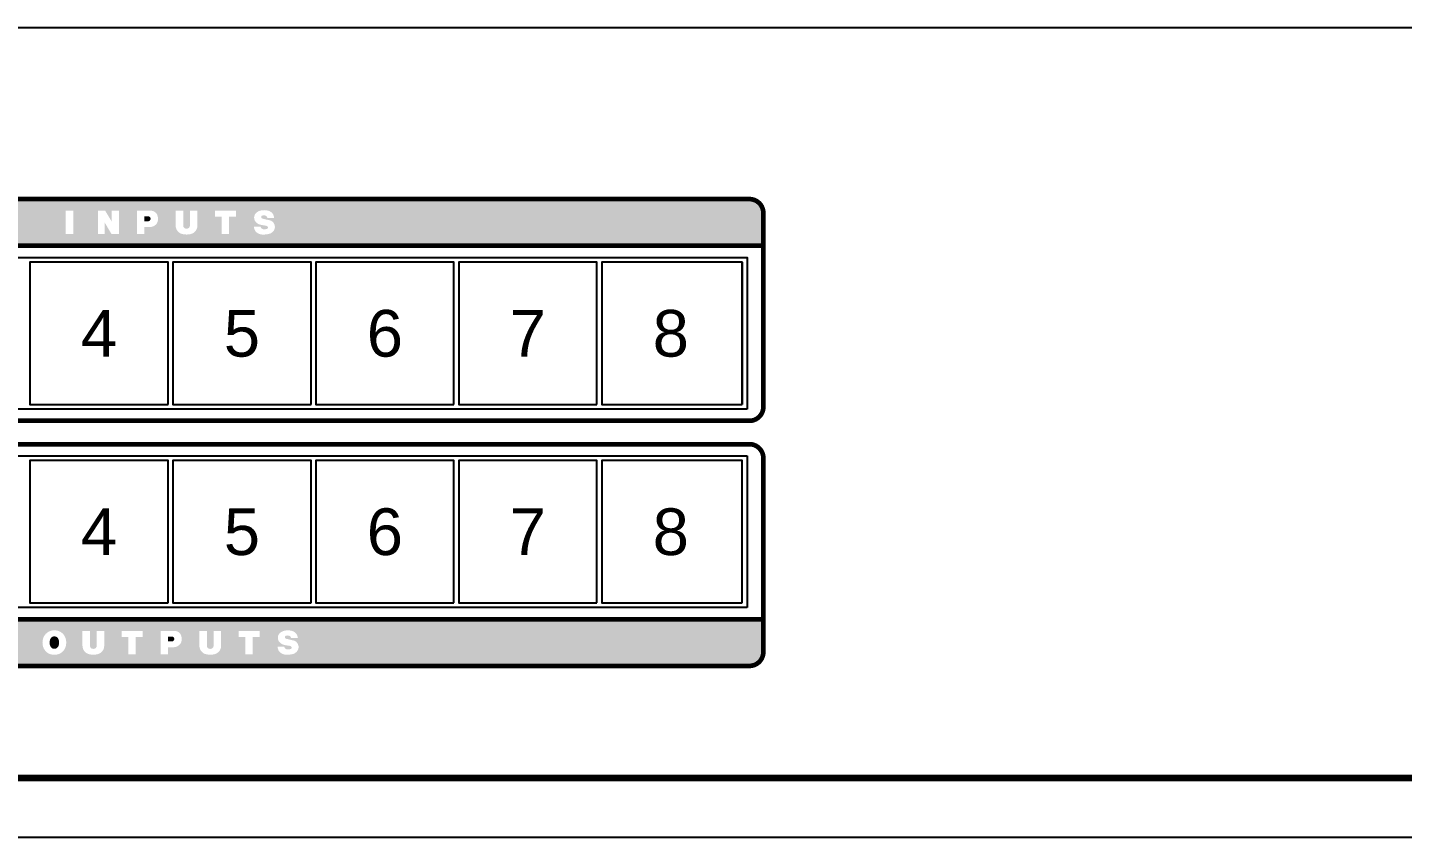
# Model space of a CAD drawing. Header units: inches. Extents: x 0.5 to 19.5, y 0.5 to 8.
# Drawn here: x 4.11 to 10, y 4.53 to 8 of the extents above; entities that cross this region are included whole.
import ezdxf
from ezdxf.enums import TextEntityAlignment as Align

# ---------------------------------------------------------------- set-up
doc = ezdxf.new("R2010")
doc.units = ezdxf.units.IN
doc.header["$MEASUREMENT"] = 0
doc.styles.add('CAD_SALES', font='ARIAL.TTF')

msp = doc.modelspace()

# ---------------------------------------------------------------- hatches: boundary and pattern name
h = msp.add_hatch(color=256)
edge = h.paths.add_edge_path()
edge.add_line((2.17972440944936, 7.205000001341351), (2.17972440944936, 7.065000000000247))
edge.add_line((2.17972440944936, 7.065000000000247), (7.261275590551688, 7.065000000000247))
edge.add_line((7.261275590551691, 7.065000000000247), (7.261275590551691, 7.205000001341351))
edge.add_arc((7.201275591892795, 7.205000001341351), 0.05999999865889549, 0, 90)
edge.add_line((7.201275591892795, 7.265000000000247), (2.239724408108258, 7.265000000000247))
edge.add_arc((2.239724408108255, 7.205000001341351), 0.05999999865889549, 90, 180)
h.paths.add_polyline_path([(4.272015392400753, 7.115000000000244), (4.272015392400753, 7.215000000000246), (4.304015392400753, 7.215000000000246), (4.304015392400753, 7.115000000000244)], flags=16)
h.paths.add_polyline_path([(4.468015392400751, 7.115000000000244), (4.439015392400751, 7.164000000000244), (4.439015392400751, 7.115000000000244), (4.410015392400751, 7.115000000000244), (4.410015392400751, 7.215000000000246), (4.44101539240075, 7.215000000000246), (4.469015392400753, 7.168000000000249), (4.469015392400753, 7.215000000000246), (4.500015392400751, 7.215000000000246), (4.500015392400751, 7.115000000000244)], flags=16)
edge = h.paths.add_edge_path(flags=16)
edge.add_arc((4.631280296787704, 7.18332302212248), 0.03836228071123661, 272.5923271466817, 310.14891739200635, ccw=False)
edge.add_line((4.63301539240075, 7.145000000000246), (4.60801539240075, 7.145000000000246))
edge.add_line((4.608015392400752, 7.145000000000246), (4.608015392400752, 7.115000000000244))
edge.add_line((4.608015392400752, 7.115000000000244), (4.577015392400752, 7.115000000000244))
edge.add_line((4.577015392400753, 7.115000000000244), (4.577015392400753, 7.215000000000246))
edge.add_line((4.577015392400753, 7.215000000000246), (4.636015392400753, 7.215000000000246))
edge.add_arc((4.636770969828575, 7.182533464567176), 0.03247532633055767, 69.74218023901932, 91.33317534494051, ccw=False)
edge.add_arc((4.636573094172405, 7.185274483267961), 0.0299938404813151, 11.004713578434917, 67.57410014656568, ccw=False)
edge.add_arc((4.618969132558231, 7.180500000000245), 0.04820374015748231, -12.581341546710007, 12.581341546710007, ccw=False)
edge.add_arc((4.638617396695672, 7.175998747315924), 0.02804701656171419, 308.33916876958784, 347.6500648142403, ccw=False)
edge = h.paths.add_edge_path(flags=16)
edge.add_arc((4.789515392400752, 7.193410433071112), 0.08033956692913388, 257.4186584532899, 282.58134154671006, ccw=False)
edge.add_arc((4.7797264160228, 7.150892213473562), 0.03671118185667481, 179.8317754529276, 257.8749732277803, ccw=False)
edge.add_line((4.743015392400753, 7.151000000000246), (4.743015392400753, 7.215000000000246))
edge.add_line((4.743015392400753, 7.215000000000246), (4.775015392400753, 7.215000000000246))
edge.add_line((4.775015392400753, 7.215000000000246), (4.775015392400753, 7.151000000000246))
edge.add_arc((4.787147091664153, 7.150815849631948), 0.01213309681720657, 179.1303585403609, 233.9997438137967)
edge.add_arc((4.789515392400752, 7.154179950067463), 0.0162468792010753, 234.2162457416028, 305.7837542583972)
edge.add_arc((4.791883693137354, 7.150815849631948), 0.01213309681720623, 306.0002561861999, 360.8696414596391)
edge.add_line((4.804015392400753, 7.151000000000246), (4.804015392400753, 7.215000000000246))
edge.add_line((4.804015392400753, 7.215000000000246), (4.836015392400753, 7.215000000000246))
edge.add_line((4.836015392400753, 7.215000000000246), (4.836015392400753, 7.151000000000246))
edge.add_arc((4.799304368778706, 7.150892213473562), 0.03671118185667443, -77.87497322778029, 0.1682245470723842, ccw=False)
h.paths.add_polyline_path([(4.971015392400751, 7.189000000000246), (4.971015392400751, 7.115000000000244), (4.940015392400753, 7.115000000000244), (4.940015392400753, 7.189000000000246), (4.911015392400753, 7.189000000000246), (4.911015392400753, 7.215000000000246), (5.001015392400753, 7.215000000000246), (5.001015392400753, 7.189000000000246)], flags=16)
edge = h.paths.add_edge_path(flags=16)
edge.add_arc((5.116971522884441, 7.231570303712282), 0.1186362840397835, 268.08901962541296, 280.70839108458097, ccw=False)
edge.add_arc((5.116974232772982, 7.157970651396096), 0.04514456671693604, 245.16803835327488, 264.969127290442, ccw=False)
edge.add_arc((5.110837087386248, 7.14721446332391), 0.03282239565050109, 180.3743764128227, 247.00575863913758, ccw=False)
edge.add_line((5.078015392400754, 7.147000000000248), (5.107015392400754, 7.147000000000248))
edge.add_arc((5.120145889808089, 7.149130497407584), 0.01330221715980841, 189.2162457416029, 260.7837542584008)
edge.add_arc((5.122847027416967, 7.168181102362451), 0.03254178922826041, 261.4614517988495, 291.9582218166564)
edge.add_arc((5.133173407023925, 7.143131552306209), 0.005452131619583814, 289.7457454142854, 405.1966391674064)
edge.add_arc((5.12791589347448, 7.139200876879273), 0.01198445669045096, 40.59967068072048, 79.9105667253761)
edge.add_arc((5.148216179802333, 7.324684251968752), 0.1746353001082458, 254.9993730557969, 264.01767291953695, ccw=False)
edge.add_arc((5.113937777102663, 7.191364173228593), 0.03701247405539018, 227.6737771563492, 252.8364602497688, ccw=False)
edge.add_arc((5.107749222546985, 7.185788104612173), 0.02873461143861293, 179.5774844042283, 229.3104251566099, ccw=False)
edge.add_arc((5.107253171272141, 7.18529461942282), 0.02824658771159006, 135.7636443742837, 178.5690472698818, ccw=False)
edge.add_arc((5.115044181770831, 7.176801058071111), 0.03975919213810845, 106.1044739240196, 134.8266159148995, ccw=False)
edge.add_arc((5.122015392400751, 7.152775590551429), 0.06477559055118062, 73.86613654041389, 106.13386345958611, ccw=False)
edge.add_arc((5.131317020890375, 7.181902380100461), 0.0342215445291878, 35.96420725382848, 75.27510329848212, ccw=False)
edge.add_arc((5.124446888463748, 7.180477165354575), 0.04072117232629181, 4.962926394684814, 31.906971251162474, ccw=False)
edge.add_line((5.165015392400754, 7.184000000000247), (5.136015392400754, 7.184000000000247))
edge.add_arc((5.122884894993419, 7.181869502592911), 0.01330221715980869, 9.216245741610471, 80.78375425840208)
edge.add_arc((5.120649043457529, 7.174896187318937), 0.0205725129096839, 77.74623505818334, 111.7810483232658)
edge.add_arc((5.115548043319389, 7.18822430446219), 0.006306582245877503, 113.6775210502093, 235.9336211343148)
edge.add_arc((5.123059261917049, 7.200087739032875), 0.0203459548593883, 237.1252630933777, 249.7446345525451)
edge.add_arc((5.126445018385013, 7.220148129921506), 0.04051361714909343, 255.0820772935657, 262.298057758368)
edge.add_arc((5.184402531508354, 7.399625984252212), 0.2285902499296325, 253.9011183386921, 259.3138861538109)
edge.add_arc((5.137526547256392, 7.141533464567176), 0.03376623645926565, 60.76955362411218, 82.36054873003349, ccw=False)
edge.add_arc((5.137956899712339, 7.145853205849513), 0.0298368303189697, 19.881513131429415, 57.43810337675501, ccw=False)
edge.add_arc((5.140033437020175, 7.145498556430693), 0.02802395979234415, -31.155524082471004, 22.007681562670314, ccw=False)
edge.add_arc((5.134254425021677, 7.149970261530055), 0.03529286049398483, 277.7527726950011, 327.4857134473841, ccw=False)
h = msp.add_hatch(color=256)
edge = h.paths.add_edge_path()
edge.add_line((4.625015392400751, 7.191000000000245), (4.608015392400751, 7.191000000000245))
edge.add_line((4.608015392400752, 7.191000000000245), (4.608015392400752, 7.170000000000244))
edge.add_line((4.608015392400752, 7.170000000000244), (4.625015392400752, 7.170000000000244))
edge.add_arc((4.625015392400751, 7.180500000000245), 0.0105000000000004, 270, 450)
h = msp.add_hatch(color=256)
edge = h.paths.add_edge_path()
edge.add_line((7.261275590551676, 5.32499999865904), (7.261275590551676, 5.465000000000142))
edge.add_line((7.261275590551676, 5.465000000000142), (2.179724409449355, 5.465000000000144))
edge.add_line((2.179724409449356, 5.465000000000144), (2.179724409449357, 5.324999998659043))
edge.add_arc((2.239724408108252, 5.324999998659043), 0.05999999865889549, 180, 270)
edge.add_line((2.239724408108252, 5.265000000000148), (7.201275591892781, 5.265000000000144))
edge.add_arc((7.201275591892781, 5.32499999865904), 0.05999999865889549, 270, 360)
edge = h.paths.add_edge_path(flags=16)
edge.add_arc((4.223094132558231, 5.368910484873743), 0.05637898881060877, 252.9825933674596, 287.0174066325404, ccw=False)
edge.add_arc((4.221257579900751, 5.361234251968645), 0.04850384255967624, 195.8339027193522, 252.4032892874836, ccw=False)
edge.add_arc((4.233361630371007, 5.365000000000142), 0.0611769466316725, 163.8661365404146, 196.133863459587, ccw=False)
edge.add_arc((4.221257579900751, 5.368765748031638), 0.04850384255967664, 107.5967107125164, 164.1660972806477, ccw=False)
edge.add_arc((4.223094132558231, 5.36108951512654), 0.05637898881060877, 72.98259336745951, 107.01740663254051, ccw=False)
edge.add_arc((4.224930685215714, 5.368765748031636), 0.04850384255967766, 15.833902719354285, 72.40328928748522, ccw=False)
edge.add_arc((4.212826634745454, 5.365000000000142), 0.06117694663167372, -16.13386345958679, 16.133863459584973, ccw=False)
edge.add_arc((4.22493068521571, 5.361234251968645), 0.04850384255967664, 287.59671071251637, 344.16609728064776, ccw=False)
edge = h.paths.add_edge_path(flags=16)
edge.add_arc((4.390094132558232, 5.393410433071008), 0.08033956692913388, 257.4186584532899, 282.58134154671006, ccw=False)
edge.add_arc((4.380305156180277, 5.350892213473458), 0.03671118185667481, 179.8317754529276, 257.8749732277803, ccw=False)
edge.add_line((4.343594132558231, 5.351000000000141), (4.343594132558231, 5.415000000000141))
edge.add_line((4.343594132558231, 5.415000000000141), (4.375594132558231, 5.415000000000141))
edge.add_line((4.375594132558231, 5.415000000000141), (4.375594132558231, 5.351000000000141))
edge.add_arc((4.38772583182163, 5.350815849631841), 0.01213309681720657, 179.1303585403609, 233.9997438137967)
edge.add_arc((4.390094132558232, 5.354179950067358), 0.0162468792010753, 234.2162457416028, 305.7837542583972)
edge.add_arc((4.392462433294831, 5.350815849631841), 0.01213309681720623, 306.0002561861999, 360.8696414596391)
edge.add_line((4.404594132558231, 5.351000000000141), (4.40459413255823, 5.415000000000141))
edge.add_line((4.404594132558231, 5.415000000000141), (4.436594132558231, 5.415000000000141))
edge.add_line((4.436594132558231, 5.415000000000141), (4.436594132558231, 5.351000000000141))
edge.add_arc((4.399883108936184, 5.350892213473458), 0.03671118185667443, -77.87497322778029, 0.1682245470723842, ccw=False)
h.paths.add_polyline_path([(4.571594132558232, 5.389000000000141), (4.571594132558232, 5.315000000000142), (4.540594132558233, 5.315000000000142), (4.540594132558233, 5.389000000000141), (4.51159413255823, 5.389000000000141), (4.51159413255823, 5.415000000000141), (4.601594132558233, 5.415000000000141), (4.601594132558233, 5.389000000000141)], flags=16)
edge = h.paths.add_edge_path(flags=16)
edge.add_arc((4.732859036945182, 5.383323022122378), 0.03836228071123797, 272.5923271466803, 310.14891739200465, ccw=False)
edge.add_line((4.734594132558232, 5.345000000000141), (4.709594132558234, 5.345000000000141))
edge.add_line((4.70959413255823, 5.345000000000141), (4.70959413255823, 5.315000000000142))
edge.add_line((4.70959413255823, 5.315000000000142), (4.67859413255823, 5.315000000000142))
edge.add_line((4.678594132558231, 5.315000000000142), (4.678594132558231, 5.415000000000141))
edge.add_line((4.678594132558231, 5.415000000000141), (4.737594132558232, 5.415000000000141))
edge.add_arc((4.738349709986057, 5.38253346456707), 0.03247532633055945, 69.74218023901892, 91.3331753449404, ccw=False)
edge.add_arc((4.738151834329884, 5.385274483267859), 0.02999384048131544, 11.004713578434917, 67.57410014656409, ccw=False)
edge.add_arc((4.720547872715709, 5.380500000000142), 0.04820374015748231, -12.581341546710007, 12.581341546710007, ccw=False)
edge.add_arc((4.74019613685315, 5.375998747315817), 0.02804701656171381, 308.33916876959154, 347.65006481424376, ccw=False)
edge = h.paths.add_edge_path(flags=16)
edge.add_arc((4.891094132558234, 5.393410433071008), 0.08033956692913388, 257.4186584532899, 282.58134154671006, ccw=False)
edge.add_arc((4.881305156180279, 5.350892213473458), 0.03671118185667481, 179.8317754529276, 257.8749732277803, ccw=False)
edge.add_line((4.844594132558232, 5.351000000000141), (4.844594132558232, 5.415000000000141))
edge.add_line((4.844594132558232, 5.415000000000141), (4.876594132558232, 5.415000000000141))
edge.add_line((4.876594132558232, 5.415000000000141), (4.876594132558232, 5.351000000000141))
edge.add_arc((4.888725831821631, 5.350815849631841), 0.01213309681720568, 179.1303585403608, 233.9997438138002)
edge.add_arc((4.891094132558234, 5.354179950067358), 0.0162468792010753, 234.2162457416028, 305.7837542583972)
edge.add_arc((4.893462433294832, 5.350815849631841), 0.01213309681720623, 306.0002561861999, 360.8696414596391)
edge.add_line((4.905594132558232, 5.351000000000141), (4.90559413255823, 5.415000000000141))
edge.add_line((4.905594132558232, 5.415000000000141), (4.937594132558232, 5.415000000000141))
edge.add_line((4.937594132558232, 5.415000000000141), (4.937594132558232, 5.351000000000141))
edge.add_arc((4.900883108936185, 5.350892213473458), 0.03671118185667443, -77.87497322778029, 0.1682245470723842, ccw=False)
h.paths.add_polyline_path([(5.072594132558233, 5.389000000000141), (5.072594132558233, 5.315000000000142), (5.041594132558231, 5.315000000000142), (5.041594132558231, 5.389000000000141), (5.012594132558231, 5.389000000000141), (5.012594132558231, 5.415000000000141), (5.102594132558231, 5.415000000000141), (5.102594132558231, 5.389000000000141)], flags=16)
edge = h.paths.add_edge_path(flags=16)
edge.add_arc((5.218550263041919, 5.431570303712176), 0.1186362840397835, 268.08901962541296, 280.70839108458097, ccw=False)
edge.add_arc((5.218552972930464, 5.357970651395989), 0.04514456671693435, 245.168038353274, 264.9691272904407, ccw=False)
edge.add_arc((5.212415827543726, 5.347214463323807), 0.03282239565050273, 180.3743764128257, 247.0057586391388, ccw=False)
edge.add_line((5.179594132558233, 5.347000000000142), (5.208594132558233, 5.347000000000142))
edge.add_arc((5.221724629965568, 5.349130497407478), 0.01330221715980928, 189.2162457416023, 260.7837542583972)
edge.add_arc((5.224425767574445, 5.368181102362346), 0.03254178922826041, 261.4614517988495, 291.9582218166564)
edge.add_arc((5.234752147181403, 5.343131552306103), 0.005452131619584114, 289.7457454142942, 405.1966391673997)
edge.add_arc((5.229494633631958, 5.33920087687917), 0.0119844566904498, 40.59967068071403, 79.91056672537042)
edge.add_arc((5.249794919959811, 5.524684251968653), 0.1746353001082511, 254.9993730557971, 264.0176729195371, ccw=False)
edge.add_arc((5.215516517260141, 5.391364173228487), 0.03701247405539018, 227.6737771563492, 252.8364602497688, ccw=False)
edge.add_arc((5.209327962704464, 5.385788104612065), 0.02873461143861158, 179.5774844042247, 229.3104251566076, ccw=False)
edge.add_arc((5.208831911429623, 5.385294619422714), 0.02824658771159095, 135.7636443742862, 178.5690472698818, ccw=False)
edge.add_arc((5.216622921928309, 5.376801058071006), 0.03975919213810782, 106.10447392401841, 134.8266159148985, ccw=False)
edge.add_arc((5.223594132558233, 5.352775590551321), 0.06477559055118233, 73.86613654041349, 106.13386345958571, ccw=False)
edge.add_arc((5.232895761047853, 5.381902380100357), 0.0342215445291878, 35.96420725382848, 75.27510329848212, ccw=False)
edge.add_arc((5.226025628621226, 5.380477165354474), 0.04072117232629088, 4.962926394682427, 31.906971251160428, ccw=False)
edge.add_line((5.266594132558232, 5.384000000000142), (5.237594132558232, 5.384000000000142))
edge.add_arc((5.224463635150897, 5.381869502592805), 0.01330221715980957, 9.216245741609859, 80.7837542583983)
edge.add_arc((5.222227783615008, 5.374896187318834), 0.02057251290968409, 77.74623505818093, 111.7810483232635)
edge.add_arc((5.217126783476868, 5.388224304462083), 0.006306582245877503, 113.6775210502093, 235.9336211343148)
edge.add_arc((5.224638002074531, 5.400087739032768), 0.0203459548593883, 237.1252630933777, 249.7446345525451)
edge.add_arc((5.228023758542495, 5.420148129921401), 0.04051361714909366, 255.0820772935644, 262.2980577583668)
edge.add_arc((5.285981271665833, 5.599625984252109), 0.2285902499296328, 253.9011183386919, 259.3138861538107)
edge.add_arc((5.239105287413871, 5.341533464567071), 0.03376623645926577, 60.76955362411093, 82.36054873003212, ccw=False)
edge.add_arc((5.239535639869821, 5.34585320584941), 0.0298368303189697, 19.881513131429415, 57.43810337675501, ccw=False)
edge.add_arc((5.241612177177654, 5.345498556430588), 0.02802395979234333, -31.155524082471914, 22.007681562670882, ccw=False)
edge.add_arc((5.235833165179155, 5.34997026152995), 0.03529286049398483, 277.7527726950011, 327.4857134473841, ccw=False)
h = msp.add_hatch(color=256)
edge = h.paths.add_edge_path()
edge.add_arc((4.242217754605477, 5.365000000000142), 0.03957637795275495, 157.7273811376379, 202.272618862365)
edge.add_arc((4.223094132558231, 5.357217230199309), 0.0189298286243635, 202.4118950148074, 337.5881049851917)
edge.add_arc((4.203970510510988, 5.365000000000141), 0.03957637795275495, 337.7273811376378, 382.272618862365)
edge.add_arc((4.223094132558231, 5.372782769800974), 0.0189298286243635, 22.41189501480732, 157.5881049851916)
h = msp.add_hatch(color=256)
edge = h.paths.add_edge_path()
edge.add_line((4.70959413255823, 5.391000000000142), (4.70959413255823, 5.370000000000141))
edge.add_line((4.70959413255823, 5.370000000000141), (4.72659413255823, 5.370000000000141))
edge.add_arc((4.726594132558233, 5.380500000000142), 0.0105000000000004, 270, 450)
edge.add_line((4.726594132558233, 5.391000000000142), (4.709594132558234, 5.391000000000142))

# ---------------------------------------------------------------- linework, layer by layer
for p, q in [((0.500000000000135, 7.999999999999979), (19.50000000000026, 8.000000000000007)), ((2.249724409449094, 6.165000000000096), (7.191275590551378, 6.165000000000103)), ((7.191275590551378, 6.165000000000103), (7.191275590551363, 5.515000000000102)), ((7.191275590551363, 5.515000000000102), (2.24972440944908, 5.515000000000093)), ((19.50000000000017, 4.529999999999982), (0.5000000000000462, 4.529999999999957))]:
    msp.add_line(p, q)
at = {"linetype": 'Continuous', "const_width": 0.02}
for points in [[(7.261275590551691, 7.065000000000247), (7.261275590551691, 7.205000001341351, 0.414213562373095), (7.201275591892795, 7.265000000000247), (2.239724408108255, 7.265000000000247, 0.4142135623730951), (2.17972440944936, 7.205000001341351), (2.17972440944936, 7.065000000000247)], [(2.179724409449356, 5.465000000000144), (2.179724409449356, 5.324999998659043, 0.414213562373095), (2.239724408108252, 5.265000000000148), (7.201275591892781, 5.265000000000144, 0.4142135623730953), (7.261275590551676, 5.32499999865904), (7.261275590551676, 5.465000000000142)]]:
    msp.add_lwpolyline(points, format="xyb", dxfattribs=at)
at = {"const_width": 0.02}
for points in [[(7.201275591892788, 6.315000000000251), (2.239724408108255, 6.315000000000251, -0.414213562373095), (2.17972440944936, 6.374999998659146), (2.17972440944936, 7.065000000000247), (7.261275590551691, 7.065000000000247), (7.261275590551683, 6.374999998659146, -0.414213562373095)], [(2.179724409449356, 5.465000000000144), (2.179724409449356, 6.155000001341251, -0.414213562373095), (2.239724408108252, 6.215000000000146), (7.201275591892781, 6.215000000000143, -0.4142135623730949), (7.261275590551676, 6.155000001341247), (7.261275590551676, 5.465000000000142)]]:
    msp.add_lwpolyline(points, format="xyb", close=True, dxfattribs=at)
msp.add_lwpolyline([(7.191275590551385, 6.365000000000209), (2.249724409449101, 6.365000000000202), (2.249724409449115, 7.015000000000208), (7.191275590551399, 7.015000000000215)], close=True)
for points in [[(4.71023617231571, 6.385527655369281), (4.71023617231571, 6.994472344631129), (4.118201843889274, 6.994472344631128), (4.118201843889274, 6.385527655369281), (4.71023617231571, 6.385527655369282)], [(5.322798156111226, 6.385527655369281), (5.322798156111226, 6.994472344631129), (4.73076382768479, 6.994472344631128), (4.73076382768479, 6.385527655369281), (5.322798156111226, 6.385527655369282)], [(5.935360139906741, 6.385527655369281), (5.935360139906741, 6.994472344631129), (5.343325811480305, 6.994472344631128), (5.343325811480305, 6.385527655369281), (5.935360139906741, 6.385527655369282)], [(6.547922123702257, 6.385527655369281), (6.547922123702257, 6.994472344631129), (5.955887795275821, 6.994472344631128), (5.955887795275821, 6.385527655369281), (6.547922123702257, 6.385527655369282)], [(7.170747935182306, 6.385527655369287), (7.170747935182306, 6.994472344631135), (6.568449779071337, 6.994472344631128), (6.568449779071337, 6.385527655369281), (7.170747935182306, 6.385527655369288)], [(7.170747935182319, 6.994472344631135), (7.170747935182306, 6.385527655369288)], [(4.71023617231571, 5.535527655369173), (4.71023617231571, 6.144472344631021), (4.118201843889274, 6.14447234463102), (4.118201843889274, 5.535527655369173), (4.71023617231571, 5.535527655369174)], [(5.322798156111226, 5.535527655369173), (5.322798156111226, 6.144472344631021), (4.73076382768479, 6.14447234463102), (4.73076382768479, 5.535527655369173), (5.322798156111226, 5.535527655369174)], [(5.935360139906741, 5.535527655369173), (5.935360139906741, 6.144472344631021), (5.343325811480305, 6.14447234463102), (5.343325811480305, 5.535527655369173), (5.935360139906741, 5.535527655369174)], [(6.547922123702257, 5.535527655369173), (6.547922123702257, 6.144472344631021), (5.955887795275821, 6.14447234463102), (5.955887795275821, 5.535527655369173), (6.547922123702257, 5.535527655369174)], [(7.170747935182306, 5.535527655369179), (7.170747935182306, 6.144472344631027), (6.568449779071337, 6.14447234463102), (6.568449779071337, 5.535527655369173), (7.170747935182306, 5.53552765536918)]]:
    msp.add_lwpolyline(points)
at = {"color": 1, "const_width": 0.028}
msp.add_lwpolyline([(2.19204629547891, 4.784614024485474), (17.80795370452135, 4.784614024485485)], dxfattribs=at)

# ---------------------------------------------------------------- texts
at = {"linetype": 'Continuous', "style": 'CAD_SALES'}
for s, p in [('4', (4.414219008102492, 6.690000000000205)), ('5', (5.026780991898008, 6.690000000000205)), ('6', (5.639342975693523, 6.690000000000205)), ('7', (6.251904959489039, 6.690000000000205)), ('8', (6.864466943284555, 6.690000000000205)), ('4', (4.414219008102492, 5.840000000000097)), ('5', (5.026780991898008, 5.840000000000097)), ('6', (5.639342975693523, 5.840000000000097)), ('7', (6.251904959489039, 5.840000000000097)), ('8', (6.864466943284555, 5.840000000000097))]:
    msp.add_text(s, height=0.2, dxfattribs=at).set_placement(p, align=Align.MIDDLE_CENTER)

doc.saveas('drawing.dxf')
